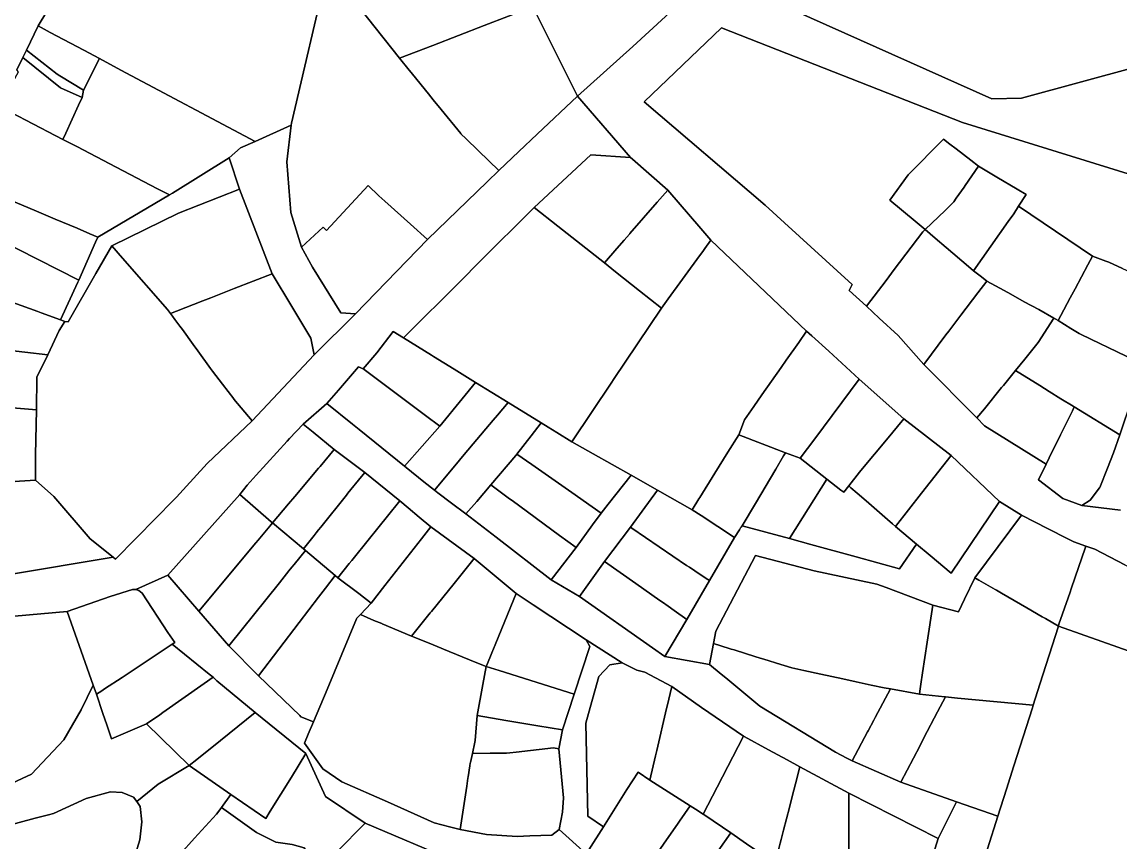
# Model space of a CAD drawing. Header units: inches. Extents: x 469561 to 471650, y 1000291 to 1003909.
# Drawn here: x 470088.2 to 470357.6, y 1001449.3 to 1001650.4 of the extents above; entities that cross this region are included whole.
import ezdxf

# ---------------------------------------------------------------- set-up
doc = ezdxf.new("R2010")
doc.units = ezdxf.units.IN
doc.header["$MEASUREMENT"] = 0
doc.layers.add('Gulele_10_08_New_Parcel', color=7, linetype='Continuous')

msp = doc.modelspace()

# ---------------------------------------------------------------- linework, layer by layer
at = {"layer": 'Gulele_10_08_New_Parcel'}
for points in [[(470092.1587, 1001649.4164), (470111.0675, 1001680.7911), (470127.877, 1001705.1684), (470138.5827, 1001695.3453), (470150.4206, 1001683.6077), (470162.2493, 1001671.8793), (470163.2353, 1001663.749), (470154.3122, 1001625.6149), (470154.2506, 1001625.0968), (470145.3749, 1001621.1074), (470112.471, 1001638.611), (470107.2072, 1001641.4112), (470103.3881, 1001643.4428), (470095.1278, 1001647.837)], [(470163.2353, 1001663.749), (470170.3244, 1001677.9872), (470171.6723, 1001680.6945), (470174.3186, 1001686.0096), (470185.2141, 1001679.153), (470213.4859, 1001654.0746), (470201.5844, 1001649.4913), (470188.9818, 1001644.6381), (470180.7793, 1001641.4793)], [(470153.1851, 1001616.1283), (470154.2506, 1001625.0968), (470154.3122, 1001625.6149), (470163.2353, 1001663.749), (470180.7793, 1001641.4793), (470183.1651, 1001638.5799), (470183.6593, 1001637.9793), (470186.1071, 1001634.9767), (470187.8873, 1001632.7931), (470189.0922, 1001631.3151), (470191.047, 1001628.9173), (470195.8531, 1001623.0219), (470195.9693, 1001622.8793), (470197.0837, 1001621.8), (470200.2125, 1001618.77), (470205.1593, 1001613.9793), (470202.2925, 1001611.2013), (470187.7193, 1001597.0793), (470183.5056, 1001600.8365), (470177.1891, 1001606.4687), (470175.7193, 1001607.7793), (470173.0893, 1001610.2793), (470162.9093, 1001599.2793), (470162.0893, 1001600.0793), (470156.7493, 1001595.1793), (470154.1293, 1001603.6793)], [(470180.7793, 1001641.4793), (470188.9818, 1001644.6381), (470201.5844, 1001649.4913), (470213.4859, 1001654.0746), (470224.4753, 1001632.1897), (470214.6029, 1001622.8824), (470210.094, 1001618.6315), (470205.1593, 1001613.9793), (470200.2125, 1001618.77), (470197.0837, 1001621.8), (470195.9693, 1001622.8793), (470195.8531, 1001623.0219), (470191.047, 1001628.9173), (470189.0922, 1001631.3151), (470187.8873, 1001632.7931), (470186.1071, 1001634.9767), (470183.6593, 1001637.9793), (470183.1651, 1001638.5799)], [(470089.3059, 1001643.4582), (470092.1587, 1001649.4164), (470095.1278, 1001647.837), (470103.3881, 1001643.4428), (470107.2072, 1001641.4112), (470103.3404, 1001633.6789), (470097.4811, 1001637.1824), (470096.8282, 1001637.5728)], [(470088.4497, 1001641.6698), (470089.3059, 1001643.4582), (470096.8282, 1001637.5728), (470097.4811, 1001637.1824), (470103.3404, 1001633.6789), (470102.9376, 1001631.8663), (470097.7011, 1001634.2831)], [(470082.6625, 1001629.7179), (470085.1227, 1001634.1462), (470087.372, 1001638.195), (470086.9909, 1001638.623), (470088.4497, 1001641.6698), (470097.7011, 1001634.2831), (470102.9376, 1001631.8663), (470102.0808, 1001629.9923), (470098.9472, 1001623.1384), (470098.2445, 1001621.6013), (470089.1321, 1001626.3479), (470083.527, 1001629.2676)], [(470098.2445, 1001621.6013), (470098.9472, 1001623.1384), (470102.0808, 1001629.9923), (470102.9376, 1001631.8663), (470103.3404, 1001633.6789), (470107.2072, 1001641.4112), (470112.471, 1001638.611), (470145.3749, 1001621.1074), (470141.82, 1001619.5096), (470139.0567, 1001617.0963), (470125.1689, 1001608.4323), (470124.4211, 1001607.9658), (470121.4739, 1001609.501), (470111.3508, 1001614.7741), (470101.6668, 1001619.8185)], [(470075.0762, 1001611.0541), (470077.0231, 1001617.3648), (470082.6625, 1001629.7179), (470083.527, 1001629.2676), (470089.1321, 1001626.3479), (470098.2445, 1001621.6013), (470101.6668, 1001619.8185), (470111.3508, 1001614.7741), (470121.4739, 1001609.501), (470124.4211, 1001607.9658), (470106.8315, 1001597.6269), (470104.8891, 1001598.4482), (470101.7186, 1001599.7888), (470096.3565, 1001602.0561), (470091.1929, 1001604.2394), (470090.2149, 1001604.6529), (470076.9916, 1001610.2442)], [(470139.0567, 1001617.0963), (470141.82, 1001619.5096), (470145.3749, 1001621.1074), (470154.2506, 1001625.0968), (470153.1851, 1001616.1283), (470154.1293, 1001603.6793), (470156.7493, 1001595.1793), (470159.4693, 1001590.2793), (470166.4288, 1001579.0273), (470169.998, 1001578.8395), (470159.8539, 1001568.7893), (470159.1025, 1001572.8282), (470154.4062, 1001580.6241), (470149.541, 1001588.5979), (470141.5382, 1001609.3656)], [(470301.1198, 1001606.6667), (470305.5511, 1001612.934), (470314.2182, 1001621.6541), (470315.7761, 1001620.4536), (470317.3337, 1001619.2534), (470320.921, 1001616.4892), (470322.8624, 1001615.0673), (470319.5786, 1001610.3233), (470319.2924, 1001609.9099), (470317.3922, 1001607.1648), (470316.7793, 1001606.2793), (470314.6185, 1001604.1865), (470309.7466, 1001599.468), (470307.261, 1001601.5421)], [(470097.6604, 1001577.3588), (470101.8914, 1001586.5632), (470102.1319, 1001587.0865), (470106.2714, 1001596.3708), (470106.8315, 1001597.6269), (470124.4211, 1001607.9658), (470125.1689, 1001608.4323), (470139.0567, 1001617.0963), (470141.5382, 1001609.3656), (470126.6039, 1001603.5421), (470110.2607, 1001595.4645), (470106.3158, 1001588.7018), (470099.5136, 1001576.8819), (470098.7549, 1001576.9666)], [(470213.8304, 1001604.8822), (470227.7493, 1001617.7793), (470237.4693, 1001617.1793), (470237.9698, 1001616.7397), (470246.6234, 1001609.1378), (470244.0325, 1001606.1663), (470237.3386, 1001598.489), (470237.1965, 1001598.3261), (470235.9252, 1001596.868), (470234.1547, 1001594.8374), (470231.0634, 1001591.2919), (470219.648, 1001600.2943)], [(470309.7466, 1001599.468), (470314.6185, 1001604.1865), (470316.7793, 1001606.2793), (470317.3922, 1001607.1648), (470319.2924, 1001609.9099), (470319.5786, 1001610.3233), (470322.8624, 1001615.0673), (470327.3722, 1001612.3592), (470332.3247, 1001609.3852), (470334.4993, 1001608.0793), (470332.6658, 1001605.2352), (470331.4693, 1001603.3793), (470330.1127, 1001601.4566), (470321.5941, 1001589.3831), (470320.38, 1001590.4165), (470314.9317, 1001595.0543), (470312.2157, 1001597.3662)], [(470074.6062, 1001600.3795), (470074.6893, 1001604.3793), (470074.7175, 1001604.8666), (470074.9501, 1001608.8784), (470075.0762, 1001611.0541), (470076.9916, 1001610.2442), (470090.2149, 1001604.6529), (470091.1929, 1001604.2394), (470096.3565, 1001602.0561), (470101.7186, 1001599.7888), (470104.8891, 1001598.4482), (470106.8315, 1001597.6269), (470106.2714, 1001596.3708), (470102.1319, 1001587.0865), (470097.1328, 1001589.6194), (470092.1489, 1001592.1446), (470081.9912, 1001597.2912)], [(470110.2607, 1001595.4645), (470126.6039, 1001603.5421), (470141.5382, 1001609.3656), (470149.541, 1001588.5979), (470140.2953, 1001585.0369), (470134.5166, 1001582.7555), (470132.5633, 1001581.9843), (470126.1039, 1001579.4341), (470124.6643, 1001578.8658), (470123.9093, 1001579.8793), (470112.849, 1001592.509)], [(470156.7493, 1001595.1793), (470162.0893, 1001600.0793), (470162.9093, 1001599.2793), (470173.0893, 1001610.2793), (470175.7193, 1001607.7793), (470177.1891, 1001606.4687), (470183.5056, 1001600.8365), (470187.7193, 1001597.0793), (470169.998, 1001578.8395), (470166.4288, 1001579.0273), (470159.4693, 1001590.2793)], [(470231.0634, 1001591.2919), (470234.1547, 1001594.8374), (470235.9252, 1001596.868), (470237.1965, 1001598.3261), (470237.3386, 1001598.489), (470244.0325, 1001606.1663), (470246.6234, 1001609.1378), (470254.729, 1001599.7557), (470257.2206, 1001596.8717), (470255.7188, 1001594.8204), (470255.1788, 1001594.0828), (470254.4267, 1001593.0555), (470246.7232, 1001582.5331), (470245.4573, 1001580.8039), (470245.0778, 1001580.2399), (470239.6805, 1001584.4963), (470233.8186, 1001589.1191)], [(470321.5941, 1001589.3831), (470330.1127, 1001601.4566), (470331.4693, 1001603.3793), (470332.6658, 1001605.2352), (470350.8093, 1001592.9793), (470349.6447, 1001590.8007), (470346.5306, 1001584.9754), (470345.3317, 1001582.7327), (470343.0205, 1001578.4094), (470342.3495, 1001577.1542), (470341.8255, 1001577.4784), (470341.3393, 1001577.7793), (470337.6004, 1001579.8411), (470334.0578, 1001581.7946), (470330.7283, 1001583.6306), (470329.1481, 1001584.502), (470324.8602, 1001586.8665), (470323.5597, 1001587.8685)], [(470181.7884, 1001572.9237), (470196.0935, 1001587.1915), (470200.199, 1001591.2863), (470213.8304, 1001604.8822), (470219.648, 1001600.2943), (470231.0634, 1001591.2919), (470233.8186, 1001589.1191), (470239.6805, 1001584.4963), (470245.0778, 1001580.2399), (470233.3093, 1001562.6793), (470232.8725, 1001562.0259), (470223.094, 1001547.3991), (470219.3842, 1001549.6915), (470217.2812, 1001550.9911), (470215.5637, 1001552.0524), (470207.437, 1001557.0742), (470199.4421, 1001562.0147), (470194.1923, 1001565.2587), (470189.173, 1001568.3604), (470188.6602, 1001568.6773)], [(470074.6062, 1001600.3795), (470081.9912, 1001597.2912), (470092.1489, 1001592.1446), (470097.1328, 1001589.6194), (470102.1319, 1001587.0865), (470101.8914, 1001586.5632), (470097.6604, 1001577.3588), (470092.9244, 1001579.0558), (470092.0863, 1001579.3561), (470081.8386, 1001583.0281), (470075.009, 1001585.4753), (470074.9582, 1001587.3534), (470075.4572, 1001587.3917), (470075.423, 1001590.6305), (470074.8691, 1001590.6514)], [(470295.3273, 1001580.6567), (470300.1575, 1001587.0224), (470302.1865, 1001589.6965), (470309.1968, 1001598.9355), (470309.7466, 1001599.468), (470312.2157, 1001597.3662), (470314.9317, 1001595.0543), (470320.38, 1001590.4165), (470321.5941, 1001589.3831), (470323.5597, 1001587.8685), (470324.8602, 1001586.8665), (470322.6327, 1001583.9333), (470318.4788, 1001578.4633), (470315.5293, 1001574.5793), (470314.8572, 1001573.6788), (470309.4093, 1001566.3793), (470303.0943, 1001573.4986), (470298.4826, 1001577.7488)], [(470091.5138, 1001538.0515), (470091.5694, 1001544.2745), (470091.743, 1001555.312), (470091.8683, 1001563.2765), (470094.575, 1001568.7893), (470097.2989, 1001574.7067), (470098.7549, 1001576.9666), (470099.5136, 1001576.8819), (470106.3158, 1001588.7018), (470110.2607, 1001595.4645), (470112.849, 1001592.509), (470123.9093, 1001579.8793), (470124.6643, 1001578.8658), (470125.1202, 1001578.2538), (470125.7301, 1001577.4349), (470126.9389, 1001575.8121), (470127.5593, 1001574.9793), (470130.2321, 1001571.266), (470131.353, 1001569.7088), (470134.4693, 1001565.3793), (470134.9631, 1001564.7319), (470137.3982, 1001561.539), (470140.147, 1001557.9347), (470140.1893, 1001557.8793), (470144.6394, 1001552.5543), (470133.6388, 1001542.1396), (470127.7659, 1001535.6723), (470126.1261, 1001533.8665), (470125.8857, 1001533.6017), (470125.3012, 1001533.0095), (470121.1591, 1001528.8124), (470111.146, 1001518.6664), (470110.548, 1001519.1457), (470104.9482, 1001523.6335), (470095.9878, 1001533.9993)], [(470223.094, 1001547.3991), (470232.8725, 1001562.0259), (470233.3093, 1001562.6793), (470245.0778, 1001580.2399), (470245.4573, 1001580.8039), (470246.7232, 1001582.5331), (470254.4267, 1001593.0555), (470255.1788, 1001594.0828), (470255.7188, 1001594.8204), (470257.2206, 1001596.8717), (470280.6496, 1001574.5432), (470278.7317, 1001571.8083), (470275.6607, 1001567.4287), (470274.427, 1001565.6695), (470269.7219, 1001558.9597), (470267.7157, 1001556.0989), (470265.4414, 1001552.8556), (470264.0293, 1001549.1793), (470261.348, 1001544.8522), (470258.1779, 1001539.7362), (470254.4875, 1001533.7806), (470254.2771, 1001533.4411), (470252.6313, 1001530.7851), (470244.0818, 1001535.594), (470237.6345, 1001539.2204), (470228.2813, 1001544.4814)], [(470342.3495, 1001577.1542), (470343.0205, 1001578.4094), (470345.3317, 1001582.7327), (470346.5306, 1001584.9754), (470349.6447, 1001590.8007), (470350.8093, 1001592.9793), (470354.0668, 1001591.7485), (470354.7793, 1001591.4793), (470358.1432, 1001589.9317), (470369.5593, 1001584.6793), (470363.3339, 1001566.3725), (470350.3793, 1001572.5843), (470347.8313, 1001573.806), (470347.5144, 1001573.958), (470345.4562, 1001575.2316)], [(470124.6643, 1001578.8658), (470126.1039, 1001579.4341), (470132.5633, 1001581.9843), (470134.5166, 1001582.7555), (470140.2953, 1001585.0369), (470149.541, 1001588.5979), (470154.4062, 1001580.6241), (470159.1025, 1001572.8282), (470159.8539, 1001568.7893), (470144.6394, 1001552.5543), (470140.1893, 1001557.8793), (470140.147, 1001557.9347), (470137.3982, 1001561.539), (470134.9631, 1001564.7319), (470134.4693, 1001565.3793), (470131.353, 1001569.7088), (470130.2321, 1001571.266), (470127.5593, 1001574.9793), (470126.9389, 1001575.8121), (470125.7301, 1001577.4349), (470125.1202, 1001578.2538)], [(470309.4093, 1001566.3793), (470314.8572, 1001573.6788), (470315.5293, 1001574.5793), (470318.4788, 1001578.4633), (470322.6327, 1001583.9333), (470324.8602, 1001586.8665), (470329.1481, 1001584.502), (470330.7283, 1001583.6306), (470334.0578, 1001581.7946), (470337.6004, 1001579.8411), (470341.3393, 1001577.7793), (470337.4993, 1001571.7793), (470334.2193, 1001567.6793), (470331.9093, 1001564.8793), (470328.9393, 1001561.2793), (470328.489, 1001560.7251), (470324.2694, 1001555.5318), (470322.4393, 1001553.2793)], [(470074.7405, 1001570.9068), (470075.0762, 1001574.6664), (470075.009, 1001585.4753), (470081.8386, 1001583.0281), (470092.0863, 1001579.3561), (470092.9244, 1001579.0558), (470097.6604, 1001577.3588), (470098.7549, 1001576.9666), (470097.2989, 1001574.7067), (470094.575, 1001568.7893), (470088.929, 1001569.3921), (470086.7703, 1001569.6225)], [(470331.9093, 1001564.8793), (470334.2193, 1001567.6793), (470337.4993, 1001571.7793), (470341.3393, 1001577.7793), (470341.8255, 1001577.4784), (470342.3495, 1001577.1542), (470345.4562, 1001575.2316), (470347.5144, 1001573.958), (470347.8313, 1001573.806), (470350.3793, 1001572.5843), (470363.3339, 1001566.3725), (470362.6757, 1001566.245), (470361.4666, 1001562.6685), (470361.9605, 1001562.3337), (470361.6633, 1001561.4598), (470360.5261, 1001558.1156), (470357.4727, 1001549.1367), (470346.3287, 1001555.9994), (470346.0196, 1001556.1898), (470343.0701, 1001558.0062), (470340.1904, 1001559.7796), (470337.8607, 1001561.2143)], [(470171.8905, 1001565.3487), (470175.2911, 1001569.2902), (470179.2426, 1001574.4969), (470181.7884, 1001572.9237), (470188.6602, 1001568.6773), (470189.173, 1001568.3604), (470194.1923, 1001565.2587), (470199.4421, 1001562.0147), (470196.1617, 1001557.97), (470190.7042, 1001551.241), (470187.1658, 1001553.9049), (470178.7057, 1001560.2742), (470172.1512, 1001565.1546)], [(470264.0293, 1001549.1793), (470265.4414, 1001552.8556), (470267.7157, 1001556.0989), (470269.7219, 1001558.9597), (470274.427, 1001565.6695), (470275.6607, 1001567.4287), (470278.7317, 1001571.8083), (470280.6496, 1001574.5432), (470281.9304, 1001573.3846), (470286.088, 1001569.6237), (470293.6016, 1001562.8271), (470282.6707, 1001548.1382), (470279.1293, 1001543.3793), (470275.5207, 1001544.7654)], [(470072.995, 1001556.8082), (470073.532, 1001563.3204), (470074.0481, 1001566.5603), (470074.4797, 1001569.2694), (470074.7405, 1001570.9068), (470086.7703, 1001569.6225), (470088.929, 1001569.3921), (470094.575, 1001568.7893), (470091.8683, 1001563.2765), (470091.743, 1001555.312), (470079.0402, 1001556.3257), (470074.8137, 1001556.6631)], [(470162.9994, 1001556.8502), (470165.8485, 1001560.134), (470170.7702, 1001565.8065), (470171.8905, 1001565.3487), (470172.1512, 1001565.1546), (470178.7057, 1001560.2742), (470187.1658, 1001553.9049), (470190.7042, 1001551.241), (470182.0308, 1001541.4507), (470170.9383, 1001550.4263), (470169.2718, 1001551.7748)], [(470322.4393, 1001553.2793), (470324.2694, 1001555.5318), (470328.489, 1001560.7251), (470328.9393, 1001561.2793), (470331.9093, 1001564.8793), (470337.8607, 1001561.2143), (470340.1904, 1001559.7796), (470343.0701, 1001558.0062), (470346.0196, 1001556.1898), (470346.3287, 1001555.9994), (470345.8657, 1001555.0584), (470344.1674, 1001551.607), (470342.9383, 1001549.109), (470340.1599, 1001543.4625), (470339.4156, 1001541.95), (470324.3261, 1001551.3695)], [(470182.0308, 1001541.4507), (470190.7042, 1001551.241), (470196.1617, 1001557.97), (470199.4421, 1001562.0147), (470207.437, 1001557.0742), (470204.8563, 1001554.0023), (470203.7992, 1001552.7441), (470202.8849, 1001551.6559), (470196.7115, 1001544.3076), (470194.361, 1001541.5098), (470189.3603, 1001535.5574), (470186.7771, 1001537.6337), (470182.4427, 1001541.1174)], [(470279.1293, 1001543.3793), (470282.6707, 1001548.1382), (470293.6016, 1001562.8271), (470304.5609, 1001553.04), (470300.3014, 1001547.954), (470294.3574, 1001540.8566), (470293.6272, 1001539.9848), (470291.0149, 1001536.6261), (470289.7632, 1001535.0407), (470289.0445, 1001535.6043), (470285.6529, 1001538.2638)], [(470068.4839, 1001532.9485), (470069.2934, 1001535.2383), (470071.1351, 1001542.6012), (470071.8856, 1001547.2807), (470071.9885, 1001548.1641), (470072.995, 1001556.8082), (470074.8137, 1001556.6631), (470079.0402, 1001556.3257), (470091.743, 1001555.312), (470091.5694, 1001544.2745), (470091.5138, 1001538.0515), (470087.6129, 1001537.775), (470086.5246, 1001537.6979), (470085.17, 1001537.6019), (470084.8517, 1001537.2529), (470081.199, 1001533.2478), (470080.5893, 1001532.5793), (470075.1293, 1001533.0793), (470073.4564, 1001533.0464), (470069.1199, 1001532.961)], [(470169.2718, 1001551.7748), (470170.9383, 1001550.4263), (470182.0308, 1001541.4507), (470182.4427, 1001541.1174), (470186.7771, 1001537.6337), (470189.3603, 1001535.5574), (470190.1772, 1001534.9009), (470193.6009, 1001532.3512), (470197.1248, 1001529.727), (470204.5108, 1001524.0276), (470218.0197, 1001513.6034), (470224.9304, 1001509.4712), (470242.8338, 1001496.9267), (470245.8765, 1001494.7947), (470256.8781, 1001492.7859), (470259.7345, 1001490.4251), (470260.8378, 1001489.5133), (470265.7472, 1001485.4557), (470266.2513, 1001485.039), (470269.2006, 1001482.6015), (470287.728, 1001471.2881), (470290.5653, 1001469.8194), (470291.8814, 1001469.2304), (470303.7499, 1001463.9186), (470317.4338, 1001459.1529), (470312.9576, 1001450.1055), (470291.0606, 1001461.2634), (470279.0083, 1001467.7557), (470275.9247, 1001469.4168), (470271.3423, 1001471.8851), (470265.3401, 1001475.1184), (470265.1586, 1001475.2426), (470254.8793, 1001482.2793), (470247.5893, 1001487.3793), (470241.0124, 1001490.9146), (470239, 1001491.4181), (470235.461, 1001493.2548), (470226.5795, 1001498.8918), (470213.6303, 1001507.4848), (470209.4356, 1001510.2684), (470199.1162, 1001518.8075), (470188.4606, 1001526.5454), (470185.6536, 1001528.9402), (470182.9358, 1001531.2589), (470180.9024, 1001532.9937), (470172.2765, 1001539.9282), (470164.8194, 1001545.5092), (470159.6352, 1001549.7862), (470157.2193, 1001551.7793), (470162.9994, 1001556.8502)], [(470189.3603, 1001535.5574), (470194.361, 1001541.5098), (470196.7115, 1001544.3076), (470202.8849, 1001551.6559), (470203.7992, 1001552.7441), (470204.8563, 1001554.0023), (470207.437, 1001557.0742), (470215.5637, 1001552.0524), (470213.1178, 1001548.8972), (470209.6344, 1001544.4037), (470209.3478, 1001544.0339), (470203.2063, 1001536.8453), (470199.7488, 1001532.7983), (470197.1248, 1001529.727), (470193.6009, 1001532.3512), (470190.1772, 1001534.9009)], [(470337.5369, 1001538.1319), (470339.4156, 1001541.95), (470340.1599, 1001543.4625), (470342.9383, 1001549.109), (470344.1674, 1001551.607), (470345.8657, 1001555.0584), (470346.3287, 1001555.9994), (470357.4727, 1001549.1367), (470355.9603, 1001544.6892), (470354.479, 1001540.9326), (470352.6224, 1001536.2244), (470352.5411, 1001536.1184), (470350.2126, 1001533.08), (470348.1893, 1001531.7793), (470343.558, 1001533.5606)], [(470153.6155, 1001532.2015), (470149.7001, 1001527.5509), (470149.3393, 1001527.7793), (470141.6293, 1001534.4793), (470143.4393, 1001536.7793), (470144.1926, 1001537.6277), (470145.6593, 1001539.2793), (470153.2793, 1001547.5793), (470153.8703, 1001548.2093), (470157.2193, 1001551.7793), (470159.6352, 1001549.7862), (470164.8194, 1001545.5092), (470161.3345, 1001541.37), (470160.9872, 1001540.9574), (470155.1413, 1001534.0138)], [(470209.6344, 1001544.4037), (470213.1178, 1001548.8972), (470215.5637, 1001552.0524), (470217.2812, 1001550.9911), (470219.3842, 1001549.6915), (470223.094, 1001547.3991), (470228.2813, 1001544.4814), (470237.6345, 1001539.2204), (470232.024, 1001532.1303), (470230.2738, 1001529.9185), (470225.8623, 1001533.0146), (470223.884, 1001534.403), (470213.294, 1001541.8353)], [(470291.0149, 1001536.6261), (470293.6272, 1001539.9848), (470294.3574, 1001540.8566), (470300.3014, 1001547.954), (470304.5609, 1001553.04), (470316.1311, 1001544.0525), (470308.8501, 1001534.8181), (470302.4465, 1001526.6964), (470301.7151, 1001527.3317), (470300.5544, 1001528.34), (470295.2467, 1001532.9503), (470293.1096, 1001534.8066), (470291.5289, 1001536.1797)], [(470252.6313, 1001530.7851), (470254.2771, 1001533.4411), (470254.4875, 1001533.7806), (470258.1779, 1001539.7362), (470261.348, 1001544.8522), (470264.0293, 1001549.1793), (470275.5207, 1001544.7654), (470275.0434, 1001543.96), (470273.1144, 1001540.7049), (470268.134, 1001532.3009), (470264.8998, 1001526.8435), (470264.6397, 1001526.4576), (470264.439, 1001526.3456), (470264.2069, 1001525.8155), (470262.9693, 1001523.9793), (470254.7858, 1001529.3667)], [(470149.7001, 1001527.5509), (470153.6155, 1001532.2015), (470155.1413, 1001534.0138), (470160.9872, 1001540.9574), (470161.3345, 1001541.37), (470164.8194, 1001545.5092), (470172.2765, 1001539.9282), (470170.7769, 1001538.0542), (470168.8884, 1001535.6941), (470168.1688, 1001534.7949), (470167.8407, 1001534.3849), (470161.4967, 1001526.4569), (470160.9865, 1001525.8193), (470160.3952, 1001525.0804), (470159.8979, 1001524.4589), (470157.2714, 1001521.1766)], [(470203.2063, 1001536.8453), (470209.3478, 1001544.0339), (470209.6344, 1001544.4037), (470213.294, 1001541.8353), (470223.884, 1001534.403), (470225.8623, 1001533.0146), (470230.2738, 1001529.9185), (470228.1919, 1001527.077), (470224.1221, 1001521.5117), (470220.0573, 1001524.4917), (470208.4332, 1001533.0134), (470207.7891, 1001533.4856)], [(470264.8998, 1001526.8435), (470268.134, 1001532.3009), (470273.1144, 1001540.7049), (470275.0434, 1001543.96), (470275.5207, 1001544.7654), (470279.1293, 1001543.3793), (470285.6529, 1001538.2638), (470276.4546, 1001523.6808)], [(470302.4465, 1001526.6964), (470308.8501, 1001534.8181), (470316.1311, 1001544.0525), (470327.98, 1001532.7877), (470318.5207, 1001518.732), (470316.1311, 1001515.1813), (470310.9721, 1001519.5224), (470307.6106, 1001522.351)], [(470080.5893, 1001532.5793), (470081.199, 1001533.2478), (470084.8517, 1001537.2529), (470085.17, 1001537.6019), (470086.5246, 1001537.6979), (470087.6129, 1001537.775), (470091.5138, 1001538.0515), (470095.9878, 1001533.9993), (470104.9482, 1001523.6335), (470110.548, 1001519.1457), (470084.696, 1001514.7919), (470083.7193, 1001519.0793), (470083.0932, 1001521.7798), (470081.5248, 1001528.5444)], [(470157.2714, 1001521.1766), (470159.8979, 1001524.4589), (470160.3952, 1001525.0804), (470160.9865, 1001525.8193), (470161.4967, 1001526.4569), (470167.8407, 1001534.3849), (470168.1688, 1001534.7949), (470168.8884, 1001535.6941), (470170.7769, 1001538.0542), (470172.2765, 1001539.9282), (470180.9024, 1001532.9937), (470177.8556, 1001529.2038), (470175.798, 1001526.6443), (470169.7922, 1001519.1735), (470169.1011, 1001518.3139), (470168.5046, 1001517.5718), (470165.6918, 1001514.073), (470165.0191, 1001514.6405), (470157.7199, 1001520.7982)], [(470218.0197, 1001513.6034), (470224.1221, 1001521.5117), (470228.1919, 1001527.077), (470230.2738, 1001529.9185), (470232.024, 1001532.1303), (470237.6345, 1001539.2204), (470244.0818, 1001535.594), (470240.3443, 1001530.453), (470237.4738, 1001526.5047), (470231.1287, 1001518.0918), (470224.9304, 1001509.4712)], [(470276.4546, 1001523.6808), (470285.6529, 1001538.2638), (470289.0445, 1001535.6043), (470289.7632, 1001535.0407), (470291.0149, 1001536.6261), (470291.5289, 1001536.1797), (470293.1096, 1001534.8066), (470295.2467, 1001532.9503), (470300.5544, 1001528.34), (470301.7151, 1001527.3317), (470302.4465, 1001526.6964), (470307.6106, 1001522.351), (470303.4932, 1001516.2801), (470292.8543, 1001519.1921), (470281.7351, 1001522.2355)], [(470197.1248, 1001529.727), (470199.7488, 1001532.7983), (470203.2063, 1001536.8453), (470207.7891, 1001533.4856), (470208.4332, 1001533.0134), (470220.0573, 1001524.4917), (470224.1221, 1001521.5117), (470218.0197, 1001513.6034), (470204.5108, 1001524.0276)], [(470237.4738, 1001526.5047), (470240.3443, 1001530.453), (470244.0818, 1001535.594), (470252.6313, 1001530.7851), (470254.7858, 1001529.3667), (470262.9693, 1001523.9793), (470256.8482, 1001513.3897), (470256.0293, 1001513.8793), (470253.2193, 1001515.7793), (470251.9148, 1001516.6699), (470251.2491, 1001517.1244), (470237.8393, 1001526.2793)], [(470123.9566, 1001514.6848), (470141.6293, 1001534.4793), (470149.3393, 1001527.7793), (470149.7001, 1001527.5509), (470149.0349, 1001526.7508), (470146.1355, 1001523.2719), (470145.6041, 1001522.6343), (470131.6312, 1001505.8686)], [(470165.6918, 1001514.073), (470168.5046, 1001517.5718), (470169.1011, 1001518.3139), (470169.7922, 1001519.1735), (470175.798, 1001526.6443), (470177.8556, 1001529.2038), (470180.9024, 1001532.9937), (470182.9358, 1001531.2589), (470185.6536, 1001528.9402), (470188.4606, 1001526.5454), (470186.2051, 1001523.6623), (470177.252, 1001512.2178), (470173.8727, 1001507.8982), (470170.8128, 1001510.2077)], [(470245.8765, 1001494.7947), (470251.2911, 1001503.8429), (470256.8482, 1001513.3897), (470262.9693, 1001523.9793), (470264.2069, 1001525.8155), (470264.439, 1001526.3456), (470264.6397, 1001526.4576), (470264.8998, 1001526.8435), (470276.4546, 1001523.6808), (470281.7351, 1001522.2355), (470292.8543, 1001519.1921), (470303.4932, 1001516.2801), (470307.6106, 1001522.351), (470310.9721, 1001519.5224), (470316.1311, 1001515.1813), (470318.5207, 1001518.732), (470327.98, 1001532.7877), (470333.4204, 1001529.4442), (470321.974, 1001514.0831), (470319.425, 1001508.825), (470317.9292, 1001505.7395), (470311.6593, 1001507.3793), (470300.1935, 1001511.6726), (470297.882, 1001512.5381), (470296.747, 1001512.7761), (470282.4912, 1001515.7653), (470268.1067, 1001519.5418), (470258.4446, 1001501.0141), (470257.8596, 1001497.9412), (470256.8781, 1001492.7859)], [(470131.6312, 1001505.8686), (470145.6041, 1001522.6343), (470146.1355, 1001523.2719), (470149.0349, 1001526.7508), (470149.7001, 1001527.5509), (470157.2714, 1001521.1766), (470157.7199, 1001520.7982), (470154.9848, 1001517.3773), (470154.409, 1001516.6571), (470153.7031, 1001515.7741), (470151.3508, 1001512.8319), (470138.9885, 1001497.3696)], [(470321.974, 1001514.0831), (470333.4204, 1001529.4442), (470339.9578, 1001526.0859), (470344.6213, 1001523.6903), (470346.2263, 1001522.8658), (470349.1997, 1001521.8334), (470349.0385, 1001521.3684), (470346.5671, 1001514.2399), (470345.5617, 1001511.34), (470345.2939, 1001510.5678), (470344.794, 1001509.1258), (470342.5727, 1001502.7188), (470342.4247, 1001502.2535), (470339.2952, 1001504.0637), (470338.47, 1001504.541), (470334.7123, 1001506.7146), (470328.5, 1001510.3082), (470327.2132, 1001511.0525), (470326.8869, 1001511.2412), (470322.9453, 1001513.5213)], [(470171.2088, 1001505.0441), (470173.8727, 1001507.8982), (470177.252, 1001512.2178), (470186.2051, 1001523.6623), (470188.4606, 1001526.5454), (470199.1162, 1001518.8075), (470194.1926, 1001512.7039), (470188.6664, 1001505.8533), (470188.3566, 1001505.4691), (470186.7396, 1001503.4646), (470183.7671, 1001499.7797), (470176.5481, 1001502.8059), (470176.4762, 1001502.836), (470174.5408, 1001503.6473)], [(470231.1287, 1001518.0918), (470237.4738, 1001526.5047), (470237.8393, 1001526.2793), (470251.2491, 1001517.1244), (470251.9148, 1001516.6699), (470253.2193, 1001515.7793), (470256.0293, 1001513.8793), (470256.8482, 1001513.3897), (470251.2911, 1001503.8429), (470248.1871, 1001506.0365), (470246.6933, 1001507.0922), (470245.3013, 1001508.0759), (470244.6784, 1001508.5161), (470238.7831, 1001512.6824), (470234.9759, 1001515.373)], [(470342.4247, 1001502.2535), (470342.5727, 1001502.7188), (470344.794, 1001509.1258), (470345.2939, 1001510.5678), (470345.5617, 1001511.34), (470346.5671, 1001514.2399), (470349.0385, 1001521.3684), (470349.1997, 1001521.8334), (470351.3672, 1001521.0807), (470358.7574, 1001517.2841), (470360.5141, 1001516.3816), (470364.4733, 1001514.3476), (470369.8556, 1001511.5825), (470381.8853, 1001502.4761), (470378.2971, 1001489.5932), (470372.4674, 1001491.6506), (470367.6609, 1001493.3468)], [(470138.9885, 1001497.3696), (470151.3508, 1001512.8319), (470153.7031, 1001515.7741), (470154.409, 1001516.6571), (470154.9848, 1001517.3773), (470157.7199, 1001520.7982), (470165.0191, 1001514.6405), (470162.6447, 1001511.5301), (470160.9485, 1001509.308), (470156.2053, 1001503.0943), (470146.2191, 1001490.0122)], [(470183.7671, 1001499.7797), (470186.7396, 1001503.4646), (470188.3566, 1001505.4691), (470188.6664, 1001505.8533), (470194.1926, 1001512.7039), (470199.1162, 1001518.8075), (470209.4356, 1001510.2684), (470208.1241, 1001507.0564), (470204.2752, 1001497.6299), (470203.4789, 1001495.6796), (470202.2579, 1001492.689), (470202.0972, 1001492.2955), (470199.3835, 1001493.4035), (470191.588, 1001496.5864), (470191.051, 1001496.8057), (470189.0668, 1001497.6158), (470184.8327, 1001499.3446)], [(470257.8596, 1001497.9412), (470258.4446, 1001501.0141), (470268.1067, 1001519.5418), (470282.4912, 1001515.7653), (470296.747, 1001512.7761), (470297.882, 1001512.5381), (470300.1935, 1001511.6726), (470311.6593, 1001507.3793), (470310.2808, 1001498.3279), (470309.134, 1001490.7975), (470308.7129, 1001488.0325), (470308.444, 1001486.2666), (470308.3393, 1001485.5793), (470301.2193, 1001486.8793), (470299.6893, 1001487.0793), (470296.5328, 1001487.7637), (470292.8138, 1001488.57), (470289.5693, 1001489.2735), (470284.1809, 1001490.4417), (470280.0151, 1001491.3449), (470277.0893, 1001491.9793), (470273.2665, 1001493.1636), (470271.2793, 1001493.7793), (470268.2474, 1001494.7196), (470262.8632, 1001496.3894), (470262.1647, 1001496.606), (470261.6964, 1001496.7513)], [(470224.9304, 1001509.4712), (470231.1287, 1001518.0918), (470234.9759, 1001515.373), (470238.7831, 1001512.6824), (470244.6784, 1001508.5161), (470245.3013, 1001508.0759), (470246.6933, 1001507.0922), (470248.1871, 1001506.0365), (470251.2911, 1001503.8429), (470245.8765, 1001494.7947), (470242.8338, 1001496.9267)], [(470146.2191, 1001490.0122), (470156.2053, 1001503.0943), (470160.9485, 1001509.308), (470162.6447, 1001511.5301), (470165.0191, 1001514.6405), (470165.6918, 1001514.073), (470170.8128, 1001510.2077), (470173.8727, 1001507.8982), (470171.2088, 1001505.0441), (470170.3209, 1001504.2195), (470170.2515, 1001504.0524), (470163.0379, 1001486.688), (470159.7288, 1001478.7224), (470156.6377, 1001480.0065), (470156.329, 1001480.3029)], [(470308.3393, 1001485.5793), (470308.444, 1001486.2666), (470308.7129, 1001488.0325), (470309.134, 1001490.7975), (470310.2808, 1001498.3279), (470311.6593, 1001507.3793), (470317.9292, 1001505.7395), (470319.425, 1001508.825), (470321.974, 1001514.0831), (470322.9453, 1001513.5213), (470326.8869, 1001511.2412), (470327.2132, 1001511.0525), (470328.5, 1001510.3082), (470334.7123, 1001506.7146), (470338.47, 1001504.541), (470339.2952, 1001504.0637), (470342.4247, 1001502.2535), (470337.8762, 1001487.9572), (470336.2436, 1001482.8257), (470317.6784, 1001484.5994), (470314.7493, 1001484.8793), (470314.6107, 1001484.8944)], [(470099.259, 1001505.8312), (470109.8125, 1001509.477), (470115.2938, 1001511.1685), (470115.8643, 1001511.242), (470116.1226, 1001511.1853), (470116.3809, 1001511.1286), (470116.8713, 1001510.9306), (470117.3218, 1001510.6535), (470117.7197, 1001510.3051), (470123.9519, 1001500.6452), (470125.6834, 1001498.2318), (470125.0619, 1001497.8201), (470112.7516, 1001489.6647), (470108.47, 1001486.8281), (470107.7868, 1001486.3755), (470106.4679, 1001485.5018), (470105.6629, 1001487.7719)], [(470202.0972, 1001492.2955), (470202.2579, 1001492.689), (470203.4789, 1001495.6796), (470204.2752, 1001497.6299), (470208.1241, 1001507.0564), (470209.4356, 1001510.2684), (470213.6303, 1001507.4848), (470226.5795, 1001498.8918), (470227.4675, 1001497.2427), (470223.6619, 1001485.5724), (470205.2528, 1001491.3117)], [(470053.8393, 1001489.7793), (470062.4105, 1001496.9839), (470062.6277, 1001497.1665), (470066.6731, 1001499.7444), (470069.8131, 1001501.7454), (470070.9224, 1001502.3169), (470072.1377, 1001502.943), (470076.1531, 1001503.7883), (470099.259, 1001505.8312), (470105.6629, 1001487.7719), (470102.7493, 1001481.6793), (470098.4393, 1001474.3793), (470090.5293, 1001465.8793), (470084.7837, 1001463.2206), (470080.675, 1001461.3193), (470077.7793, 1001459.9793), (470062.0593, 1001455.9793), (470054.8705, 1001485.5391), (470054.37, 1001487.5973)], [(470157.4891, 1001473.516), (470158.4462, 1001475.7409), (470159.7288, 1001478.7224), (470163.0379, 1001486.688), (470170.2515, 1001504.0524), (470170.3209, 1001504.2195), (470171.2088, 1001505.0441), (470174.5408, 1001503.6473), (470176.4762, 1001502.836), (470176.5481, 1001502.8059), (470183.7671, 1001499.7797), (470184.8327, 1001499.3446), (470189.0668, 1001497.6158), (470191.051, 1001496.8057), (470191.588, 1001496.5864), (470199.3835, 1001493.4035), (470202.0972, 1001492.2955), (470201.2877, 1001487.9244), (470199.8773, 1001480.308), (470199.3423, 1001474.158), (470199.3093, 1001473.7793), (470198.7071, 1001471.0096), (470198.2246, 1001468.7904), (470198.1871, 1001468.6179), (470198.0488, 1001467.9817), (470197.6375, 1001465.2671), (470197.5816, 1001464.8984), (470197.2941, 1001463.0008), (470197.1336, 1001461.9417), (470195.6855, 1001452.3852), (470193.0916, 1001453.0337), (470189.3093, 1001453.9793), (470177.8827, 1001459.1117), (470166.6624, 1001464.0395), (470162.0379, 1001467.2236)], [(470106.4679, 1001485.5018), (470107.7868, 1001486.3755), (470108.47, 1001486.8281), (470112.7516, 1001489.6647), (470125.0619, 1001497.8201), (470131.1017, 1001492.9109), (470134.1214, 1001490.4564), (470135.0698, 1001489.6856), (470132.9123, 1001488.1689), (470122.7938, 1001481.0559), (470121.9968, 1001480.4957), (470118.7842, 1001478.2373), (470110.1892, 1001474.5591), (470109.0035, 1001478.0458), (470108.0777, 1001480.7682)], [(470219.8829, 1001472.1514), (470220.7793, 1001476.7793), (470223.6619, 1001485.5724), (470227.4675, 1001497.2427), (470226.5795, 1001498.8918), (470235.461, 1001493.2548), (470232.4423, 1001492.7283), (470229.7324, 1001489.9017), (470227.1734, 1001480.7575), (470226.5245, 1001478.4388), (470227.0262, 1001455.6411), (470230.8237, 1001453.0393), (470227.2368, 1001447.3976), (470226.5893, 1001446.3793), (470219.9587, 1001452.3643), (470220.8026, 1001456.5927), (470221.0201, 1001460.0972)], [(470256.8781, 1001492.7859), (470257.8596, 1001497.9412), (470261.6964, 1001496.7513), (470262.1647, 1001496.606), (470262.8632, 1001496.3894), (470268.2474, 1001494.7196), (470271.2793, 1001493.7793), (470273.2665, 1001493.1636), (470277.0893, 1001491.9793), (470280.0151, 1001491.3449), (470284.1809, 1001490.4417), (470289.5693, 1001489.2735), (470292.8138, 1001488.57), (470296.5328, 1001487.7637), (470299.6893, 1001487.0793), (470301.2193, 1001486.8793), (470297.4986, 1001479.8471), (470297.1268, 1001479.1444), (470295.7684, 1001476.5769), (470295.6326, 1001476.3202), (470291.8814, 1001469.2304), (470290.5653, 1001469.8194), (470287.728, 1001471.2881), (470269.2006, 1001482.6015), (470266.2513, 1001485.039), (470265.7472, 1001485.4557), (470260.8378, 1001489.5133), (470259.7345, 1001490.4251)], [(470199.8773, 1001480.308), (470201.2877, 1001487.9244), (470202.0972, 1001492.2955), (470205.2528, 1001491.3117), (470223.6619, 1001485.5724), (470220.7793, 1001476.7793), (470214.7412, 1001477.7987), (470206.9149, 1001479.1199)], [(470226.5245, 1001478.4388), (470227.1734, 1001480.7575), (470229.7324, 1001489.9017), (470232.4423, 1001492.7283), (470235.461, 1001493.2548), (470239, 1001491.4181), (470241.0124, 1001490.9146), (470247.5893, 1001487.3793), (470246.4702, 1001482.6071), (470246.34, 1001482.0517), (470243.9158, 1001471.714), (470243.6024, 1001470.3776), (470242.2193, 1001464.4793), (470239.3374, 1001466.4297), (470236.5999, 1001462.1241), (470230.8237, 1001453.0393), (470227.0262, 1001455.6411)], [(470118.7842, 1001478.2373), (470121.9968, 1001480.4957), (470122.7938, 1001481.0559), (470132.9123, 1001488.1689), (470135.0698, 1001489.6856), (470135.9758, 1001488.839), (470145.4287, 1001481.0305), (470136.9297, 1001474.1932), (470131.075, 1001469.4831), (470129.2442, 1001468.0102)], [(470242.2193, 1001464.4793), (470243.6024, 1001470.3776), (470243.9158, 1001471.714), (470246.34, 1001482.0517), (470246.4702, 1001482.6071), (470247.5893, 1001487.3793), (470254.8793, 1001482.2793), (470265.1586, 1001475.2426), (470258.6997, 1001462.729), (470255.303, 1001456.148), (470253.426, 1001457.3432), (470252.1307, 1001458.168)], [(470291.8814, 1001469.2304), (470295.6326, 1001476.3202), (470295.7684, 1001476.5769), (470297.1268, 1001479.1444), (470297.4986, 1001479.8471), (470301.2193, 1001486.8793), (470308.3393, 1001485.5793), (470314.6107, 1001484.8944), (470314.7493, 1001484.8793), (470312.809, 1001481.1818), (470309.4561, 1001474.7925), (470308.4145, 1001472.8075), (470303.7499, 1001463.9186)], [(470303.7499, 1001463.9186), (470308.4145, 1001472.8075), (470309.4561, 1001474.7925), (470312.809, 1001481.1818), (470314.7493, 1001484.8793), (470317.6784, 1001484.5994), (470336.2436, 1001482.8257), (470336.0456, 1001482.2033), (470331.5078, 1001467.9408), (470329.6978, 1001462.2517), (470327.5869, 1001455.6168), (470317.4338, 1001459.1529)], [(470129.2442, 1001468.0102), (470131.075, 1001469.4831), (470136.9297, 1001474.1932), (470145.4287, 1001481.0305), (470157.8404, 1001471.0185), (470154.2847, 1001465.2192), (470149.1316, 1001456.8148), (470148.0434, 1001455.04), (470139.4603, 1001460.9618)], [(470198.7071, 1001471.0096), (470199.3093, 1001473.7793), (470199.3423, 1001474.158), (470199.8773, 1001480.308), (470206.9149, 1001479.1199), (470214.7412, 1001477.7987), (470220.7793, 1001476.7793), (470219.8829, 1001472.1514), (470218.6293, 1001472.3793), (470209.4608, 1001471.3465), (470207.9132, 1001471.1721), (470207.0893, 1001471.0793), (470203.6202, 1001471.0505), (470203.0244, 1001471.0455)], [(470255.303, 1001456.148), (470258.6997, 1001462.729), (470265.1586, 1001475.2426), (470265.3401, 1001475.1184), (470271.3423, 1001471.8851), (470275.9247, 1001469.4168), (470279.0083, 1001467.7557), (470277.9403, 1001463.5891), (470277.1274, 1001460.4178), (470276.4357, 1001457.7196), (470275.0116, 1001452.164), (470274.4351, 1001449.9149), (470274.207, 1001449.025), (470273.3697, 1001445.7582), (470272.9393, 1001444.0793), (470265.9599, 1001448.8639), (470262.0506, 1001451.5438), (470255.7421, 1001455.8684)], [(470137.155, 1001457.7601), (470139.4603, 1001460.9618), (470148.0434, 1001455.04), (470149.1316, 1001456.8148), (470154.2847, 1001465.2192), (470157.8404, 1001471.0185), (470162.6668, 1001460.408), (470172.3763, 1001453.9407), (470165.4695, 1001446.8638), (470164.1148, 1001445.4757), (470162.495, 1001443.816), (470161.3754, 1001441.6256), (470157.4302, 1001447.8682), (470154.4833, 1001448.6786), (470150.505, 1001449.268), (470145.7163, 1001451.6255)], [(470195.6855, 1001452.3852), (470197.1336, 1001461.9417), (470197.2941, 1001463.0008), (470197.5816, 1001464.8984), (470197.6375, 1001465.2671), (470198.0488, 1001467.9817), (470198.1871, 1001468.6179), (470198.2246, 1001468.7904), (470198.7071, 1001471.0096), (470203.0244, 1001471.0455), (470203.6202, 1001471.0505), (470207.0893, 1001471.0793), (470207.9132, 1001471.1721), (470209.4608, 1001471.3465), (470218.6293, 1001472.3793), (470219.8829, 1001472.1514), (470221.0201, 1001460.0972), (470220.8026, 1001456.5927), (470219.9587, 1001452.3643), (470218.215, 1001450.9997), (470212.8152, 1001450.7607), (470209.6482, 1001450.6206), (470202.1427, 1001451.1513)], [(470113.7793, 1001442.3793), (470115.7793, 1001445.5793), (470117.1293, 1001449.7793), (470117.5752, 1001454.246), (470117.223, 1001457.9796), (470116.3491, 1001459.1812), (470121.641, 1001463.4785), (470129.2442, 1001468.0102), (470139.4603, 1001460.9618), (470137.155, 1001457.7601), (470136.2654, 1001456.5246), (470135.9419, 1001456.0753), (470130.534, 1001450.1828), (470126.9784, 1001446.3085), (470127.7898, 1001445.7222), (470121.121, 1001438.8366), (470119.125, 1001436.7757), (470117.7671, 1001438.1991)], [(470272.9393, 1001444.0793), (470273.3697, 1001445.7582), (470274.207, 1001449.025), (470274.4351, 1001449.9149), (470275.0116, 1001452.164), (470276.4357, 1001457.7196), (470277.1274, 1001460.4178), (470277.9403, 1001463.5891), (470279.0083, 1001467.7557), (470291.0606, 1001461.2634), (470291.0556, 1001438.7003), (470291.0543, 1001432.6269), (470289.9693, 1001433.2793), (470285.6824, 1001435.998), (470283.0594, 1001437.6614)], [(470226.5893, 1001446.3793), (470227.2368, 1001447.3976), (470230.8237, 1001453.0393), (470236.5999, 1001462.1241), (470239.3374, 1001466.4297), (470242.2193, 1001464.4793), (470252.1307, 1001458.168), (470249.4679, 1001454.3583), (470249.1386, 1001453.8873), (470241.9693, 1001443.6303), (470238.0893, 1001438.0793), (470233.4761, 1001441.1677), (470233.3093, 1001441.2793), (470228.981, 1001444.5642)], [(470291.0543, 1001432.6269), (470291.0556, 1001438.7003), (470291.0606, 1001461.2634), (470312.9576, 1001450.1055), (470310.6054, 1001442.5588), (470309.4993, 1001438.7793), (470308.9758, 1001436.9603), (470308.4824, 1001435.2457), (470305.4993, 1001424.8793), (470302.0332, 1001426.7117), (470294.3393, 1001430.7793), (470293.3489, 1001431.2704), (470293.1293, 1001431.3793)], [(470126.9784, 1001446.3085), (470130.534, 1001450.1828), (470135.9419, 1001456.0753), (470136.2654, 1001456.5246), (470137.155, 1001457.7601), (470145.7163, 1001451.6255), (470150.505, 1001449.268), (470154.4833, 1001448.6786), (470157.4302, 1001447.8682), (470161.3754, 1001441.6256), (470164.1013, 1001436.0278), (470164.15, 1001433.2045), (470162.2554, 1001428.729), (470161.9124, 1001427.0581), (470158.4137, 1001423.1826), (470151.6706, 1001427.2656), (470137.2294, 1001438.1846), (470130.7669, 1001443.3449), (470129.8156, 1001444.1046), (470127.7898, 1001445.7222)], [(470238.0893, 1001438.0793), (470241.9693, 1001443.6303), (470249.1386, 1001453.8873), (470249.4679, 1001454.3583), (470252.1307, 1001458.168), (470253.426, 1001457.3432), (470255.303, 1001456.148), (470255.7421, 1001455.8684), (470262.0506, 1001451.5438), (470259.0019, 1001447.1257), (470251.0857, 1001435.6539), (470250.2752, 1001434.4792), (470247.9381, 1001431.0924), (470244.5012, 1001433.5306), (470241.9633, 1001435.331), (470241.8172, 1001435.4346)], [(470297.4393, 1001401.7793), (470300.4733, 1001410.5346), (470300.9393, 1001411.8793), (470304.0893, 1001420.8793), (470305.4993, 1001424.8793), (470308.4824, 1001435.2457), (470308.9758, 1001436.9603), (470309.4993, 1001438.7793), (470310.6054, 1001442.5588), (470312.9576, 1001450.1055), (470317.4338, 1001459.1529), (470327.5869, 1001455.6168), (470325.03, 1001447.5803), (470323.2067, 1001441.8493), (470318.6193, 1001427.4306), (470308.5006, 1001395.6266)], [(470161.3754, 1001441.6256), (470162.495, 1001443.816), (470164.1148, 1001445.4757), (470165.4695, 1001446.8638), (470172.3763, 1001453.9407), (470194.4241, 1001444.5735), (470191.2089, 1001440.6914), (470190.8998, 1001440.3182), (470188.4921, 1001437.4109), (470187.7094, 1001436.4659), (470200.2316, 1001426.9371), (470195.9844, 1001420.2079), (470174.372, 1001420.0618), (470162.2554, 1001428.729), (470164.15, 1001433.2045), (470164.1013, 1001436.0278)], [(470247.9381, 1001431.0924), (470250.2752, 1001434.4792), (470251.0857, 1001435.6539), (470259.0019, 1001447.1257), (470262.0506, 1001451.5438), (470265.9599, 1001448.8639), (470272.9393, 1001444.0793), (470270.6628, 1001440.5792), (470270.0117, 1001439.5781), (470264.4572, 1001431.0382), (470259.9094, 1001424.046)]]:
    msp.add_lwpolyline(points, close=True, dxfattribs=at)
for points in [[(470111.0675, 1001680.7911), (470092.1587, 1001649.4164), (470089.3059, 1001643.4582), (470088.4497, 1001641.6698), (470086.9909, 1001638.623)], [(470255.0577, 1001660.048), (470238.077, 1001644.3438), (470224.4753, 1001632.1897), (470213.4859, 1001654.0746)], [(470358.7574, 1001517.2841), (470351.3672, 1001521.0807), (470349.1997, 1001521.8334), (470346.2263, 1001522.8658), (470344.6213, 1001523.6903), (470339.9578, 1001526.0859), (470333.4204, 1001529.4442), (470327.98, 1001532.7877), (470316.1311, 1001544.0525), (470304.5609, 1001553.04), (470293.6016, 1001562.8271), (470286.088, 1001569.6237), (470281.9304, 1001573.3846), (470280.6496, 1001574.5432), (470257.2206, 1001596.8717), (470254.729, 1001599.7557), (470246.6234, 1001609.1378), (470237.9698, 1001616.7397), (470237.4693, 1001617.1793), (470224.4753, 1001632.1897), (470238.077, 1001644.3438), (470255.0577, 1001660.048)], [(470361.9007, 1001639.4432), (470333.3899, 1001631.7397), (470326.0972, 1001631.5438), (470265.4826, 1001658.6497)], [(470265.4826, 1001658.6497), (470326.0972, 1001631.5438), (470333.3899, 1001631.7397), (470361.9007, 1001639.4432)], [(470372.2568, 1001609.2248), (470318.8966, 1001625.7357), (470259.8377, 1001648.9361), (470240.8113, 1001630.8093), (470270.4906, 1001605.489), (470275.2237, 1001601.1696), (470291.8761, 1001585.973), (470291.0986, 1001584.554), (470295.3273, 1001580.6567), (470298.4826, 1001577.7488), (470303.0943, 1001573.4986), (470309.4093, 1001566.3793), (470322.4393, 1001553.2793), (470324.3261, 1001551.3695), (470339.4156, 1001541.95), (470337.5369, 1001538.1319), (470343.558, 1001533.5606), (470348.1893, 1001531.7793), (470357.6333, 1001530.6428)], [(470358.1432, 1001589.9317), (470354.7793, 1001591.4793), (470354.0668, 1001591.7485), (470350.8093, 1001592.9793), (470332.6658, 1001605.2352), (470334.4993, 1001608.0793), (470332.3247, 1001609.3852), (470327.3722, 1001612.3592), (470322.8624, 1001615.0673), (470320.921, 1001616.4892), (470317.3337, 1001619.2534), (470315.7761, 1001620.4536), (470314.2182, 1001621.6541), (470305.5511, 1001612.934), (470301.1198, 1001606.6667), (470307.261, 1001601.5421), (470309.7466, 1001599.468), (470309.1968, 1001598.9355), (470302.1865, 1001589.6965), (470300.1575, 1001587.0224), (470295.3273, 1001580.6567), (470291.0986, 1001584.554), (470291.8761, 1001585.973), (470275.2237, 1001601.1696), (470270.4906, 1001605.489), (470240.8113, 1001630.8093), (470259.8377, 1001648.9361), (470318.8966, 1001625.7357), (470372.2568, 1001609.2248)], [(470084.696, 1001514.7919), (470110.548, 1001519.1457), (470111.146, 1001518.6664), (470121.1591, 1001528.8124), (470125.3012, 1001533.0095), (470125.8857, 1001533.6017), (470126.1261, 1001533.8665), (470127.7659, 1001535.6723), (470133.6388, 1001542.1396), (470144.6394, 1001552.5543), (470159.8539, 1001568.7893), (470169.998, 1001578.8395), (470187.7193, 1001597.0793), (470202.2925, 1001611.2013), (470205.1593, 1001613.9793), (470210.094, 1001618.6315), (470214.6029, 1001622.8824), (470224.4753, 1001632.1897), (470237.4693, 1001617.1793), (470227.7493, 1001617.7793), (470213.8304, 1001604.8822), (470200.199, 1001591.2863), (470196.0935, 1001587.1915), (470181.7884, 1001572.9237), (470179.2426, 1001574.4969), (470175.2911, 1001569.2902), (470171.8905, 1001565.3487), (470170.7702, 1001565.8065), (470165.8485, 1001560.134), (470162.9994, 1001556.8502), (470157.2193, 1001551.7793), (470153.8703, 1001548.2093), (470153.2793, 1001547.5793), (470145.6593, 1001539.2793), (470144.1926, 1001537.6277), (470143.4393, 1001536.7793), (470141.6293, 1001534.4793), (470123.9566, 1001514.6848), (470116.1226, 1001511.1853), (470115.8643, 1001511.242), (470115.2938, 1001511.1685), (470109.8125, 1001509.477), (470099.259, 1001505.8312), (470076.1531, 1001503.7883)], [(470357.6333, 1001530.6428), (470348.1893, 1001531.7793), (470350.2126, 1001533.08), (470352.5411, 1001536.1184), (470352.6224, 1001536.2244), (470354.479, 1001540.9326), (470355.9603, 1001544.6892), (470357.4727, 1001549.1367), (470360.5261, 1001558.1156)], [(470194.4241, 1001444.5735), (470172.3763, 1001453.9407), (470162.6668, 1001460.408), (470157.8404, 1001471.0185), (470145.4287, 1001481.0305), (470135.9758, 1001488.839), (470135.0698, 1001489.6856), (470134.1214, 1001490.4564), (470131.1017, 1001492.9109), (470125.0619, 1001497.8201), (470125.6834, 1001498.2318), (470123.9519, 1001500.6452), (470117.7197, 1001510.3051), (470117.3218, 1001510.6535), (470116.8713, 1001510.9306), (470116.3809, 1001511.1286), (470116.1226, 1001511.1853), (470123.9566, 1001514.6848), (470131.6312, 1001505.8686), (470138.9885, 1001497.3696), (470146.2191, 1001490.0122), (470156.329, 1001480.3029), (470156.6377, 1001480.0065), (470159.7288, 1001478.7224), (470158.4462, 1001475.7409), (470157.4891, 1001473.516), (470162.0379, 1001467.2236), (470166.6624, 1001464.0395), (470177.8827, 1001459.1117), (470189.3093, 1001453.9793), (470193.0916, 1001453.0337), (470195.6855, 1001452.3852), (470202.1427, 1001451.1513), (470209.6482, 1001450.6206), (470212.8152, 1001450.7607), (470218.215, 1001450.9997), (470219.9587, 1001452.3643), (470226.5893, 1001446.3793)], [(470362.3503, 1001387.2203), (470352.784, 1001375.7763), (470346.5593, 1001378.3793), (470308.5006, 1001395.6266), (470318.6193, 1001427.4306), (470323.2067, 1001441.8493), (470325.03, 1001447.5803), (470327.5869, 1001455.6168), (470329.6978, 1001462.2517), (470331.5078, 1001467.9408), (470336.0456, 1001482.2033), (470336.2436, 1001482.8257), (470337.8762, 1001487.9572), (470342.4247, 1001502.2535), (470367.6609, 1001493.3468)], [(470084.7837, 1001463.2206), (470090.5293, 1001465.8793), (470098.4393, 1001474.3793), (470102.7493, 1001481.6793), (470105.6629, 1001487.7719), (470106.4679, 1001485.5018), (470108.0777, 1001480.7682), (470109.0035, 1001478.0458), (470110.1892, 1001474.5591), (470118.7842, 1001478.2373), (470129.2442, 1001468.0102), (470121.641, 1001463.4785), (470116.3491, 1001459.1812), (470115.5323, 1001460.3043), (470112.785, 1001461.4314), (470109.8968, 1001461.5723), (470103.9794, 1001459.952), (470095.9487, 1001456.2889), (470094.7574, 1001455.9727), (470091.4416, 1001455.0926), (470084.5366, 1001453.2598)], [(470084.5366, 1001453.2598), (470091.4416, 1001455.0926), (470094.7574, 1001455.9727), (470095.9487, 1001456.2889), (470103.9794, 1001459.952), (470109.8968, 1001461.5723), (470112.785, 1001461.4314), (470115.5323, 1001460.3043), (470116.3491, 1001459.1812), (470117.223, 1001457.9796), (470117.5752, 1001454.246), (470117.1293, 1001449.7793), (470115.7793, 1001445.5793)]]:
    msp.add_lwpolyline(points, dxfattribs=at)

doc.saveas('drawing.dxf')
